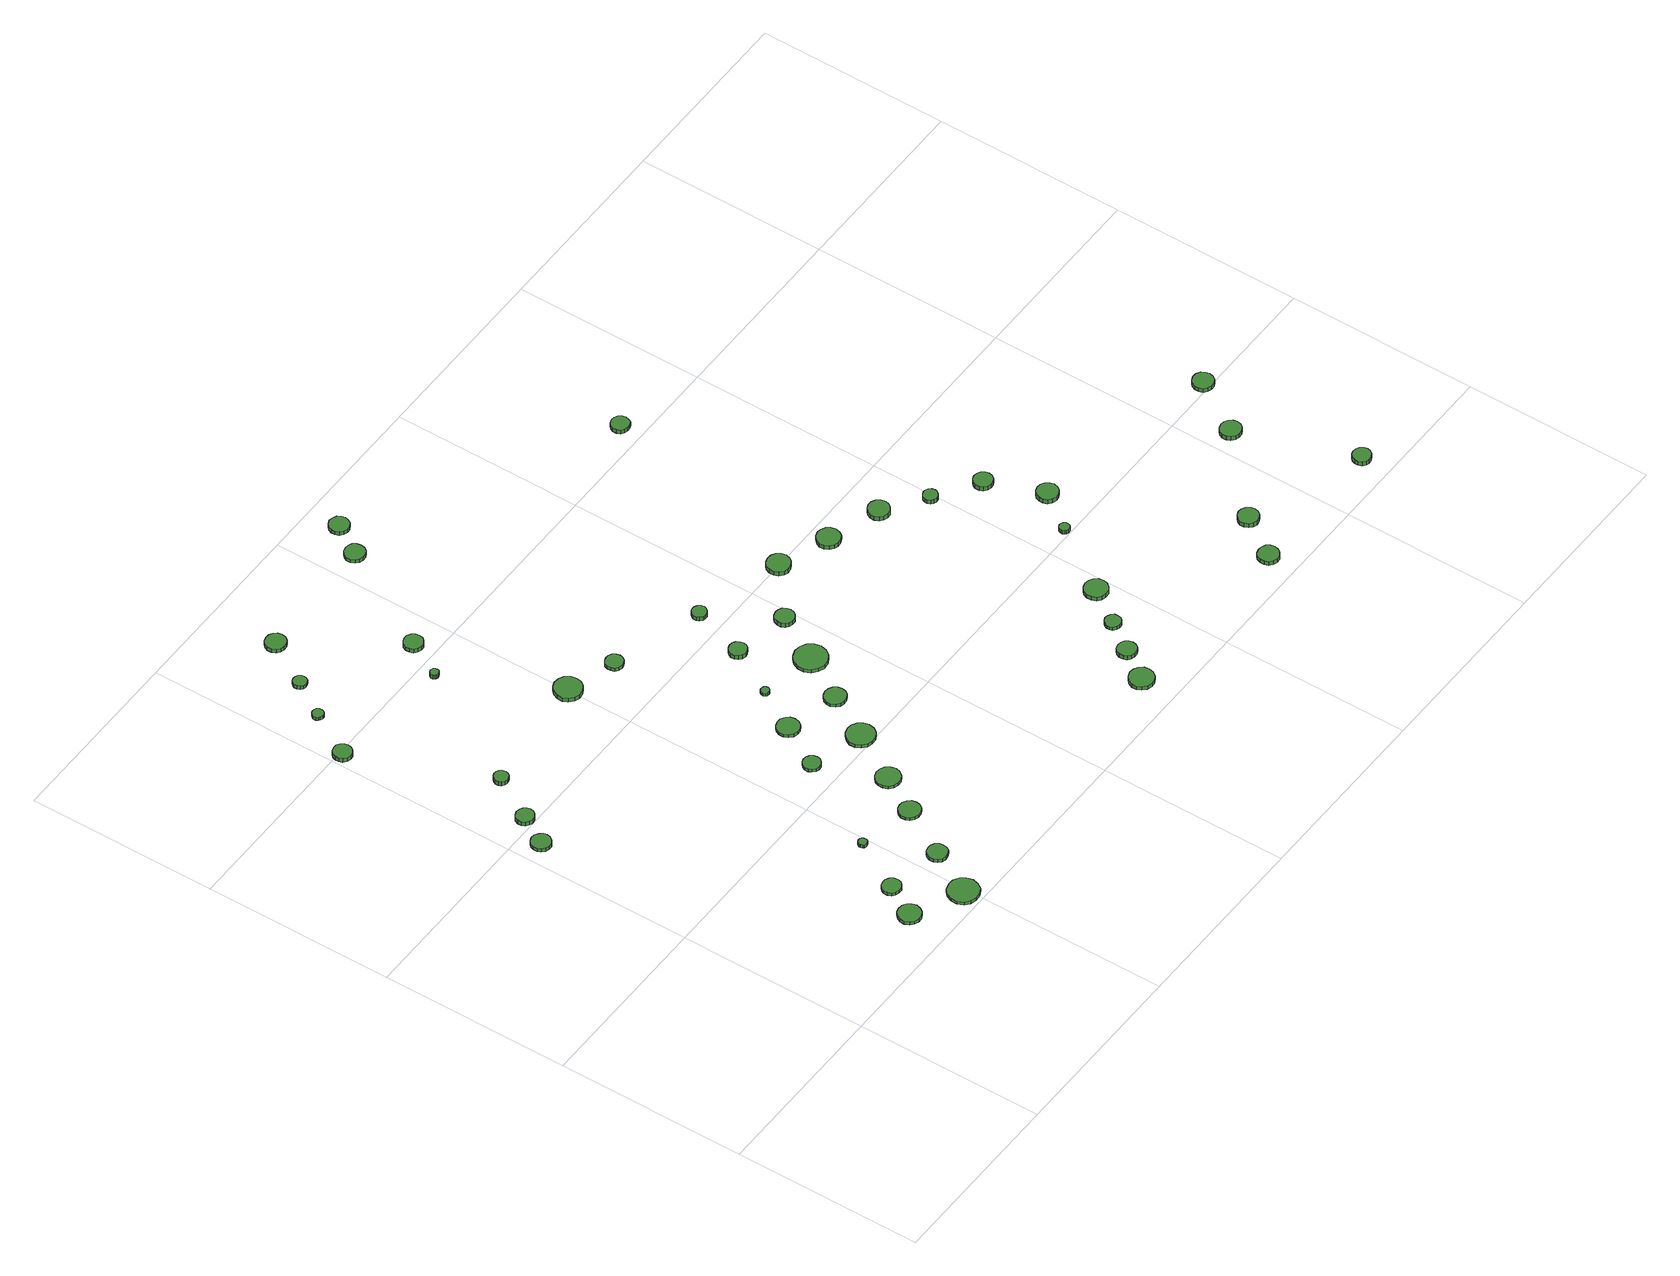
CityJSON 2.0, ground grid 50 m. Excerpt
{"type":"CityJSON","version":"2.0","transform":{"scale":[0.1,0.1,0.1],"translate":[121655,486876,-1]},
"CityObjects":{
"tree1":{"type":"SolitaryVegetationObject","attributes":{"function":"something"},"geometry":[{"type":"MultiSurface","lod":"1","boundaries":[[[0,1,2,3,4,5,6,7,8,9,10,11,12,13,14]],[[15,16,17,18,19,20,21,22,23,24,25,26,27,28,29]],[[0,29,28,1]],[[1,28,27,2]],[[2,27,26,3]],[[3,26,25,4]],[[4,25,24,5]],[[5,24,23,6]],[[6,23,22,7]],[[7,22,21,8]],[[8,21,20,9]],[[9,20,19,10]],[[10,19,18,11]],[[11,18,17,12]],[[12,17,16,13]],[[13,16,15,14]],[[14,15,29,0]]]}]},
"tree2":{"type":"SolitaryVegetationObject","attributes":{"function":"something"},"geometry":[{"type":"MultiSurface","lod":"1","boundaries":[[[30,31,32,33,34,35,36,37,38,39,40,41,42,43,44]],[[45,46,47,48,49,50,51,52,53,54,55,56,57,58,59]],[[30,59,58,31]],[[31,58,57,32]],[[32,57,56,33]],[[33,56,55,34]],[[34,55,54,35]],[[35,54,53,36]],[[36,53,52,37]],[[37,52,51,38]],[[38,51,50,39]],[[39,50,49,40]],[[40,49,48,41]],[[41,48,47,42]],[[42,47,46,43]],[[43,46,45,44]],[[44,45,59,30]]]}]},
"tree3":{"type":"SolitaryVegetationObject","attributes":{"function":"something"},"geometry":[{"type":"MultiSurface","lod":"1","boundaries":[[[60,61,62,63,64,65,66,67,68,69,70,71,72,73,74]],[[75,76,77,78,79,80,81,82,83,84,85,86,87,88,89]],[[60,89,88,61]],[[61,88,87,62]],[[62,87,86,63]],[[63,86,85,64]],[[64,85,84,65]],[[65,84,83,66]],[[66,83,82,67]],[[67,82,81,68]],[[68,81,80,69]],[[69,80,79,70]],[[70,79,78,71]],[[71,78,77,72]],[[72,77,76,73]],[[73,76,75,74]],[[74,75,89,60]]]}]},
"tree4":{"type":"SolitaryVegetationObject","attributes":{"function":"something"},"geometry":[{"type":"MultiSurface","lod":"1","boundaries":[[[90,91,92,93,94,95,96,97,98,99,100,101,102,103,104]],[[105,106,107,108,109,110,111,112,113,114,115,116,117,118,119]],[[90,119,118,91]],[[91,118,117,92]],[[92,117,116,93]],[[93,116,115,94]],[[94,115,114,95]],[[95,114,113,96]],[[96,113,112,97]],[[97,112,111,98]],[[98,111,110,99]],[[99,110,109,100]],[[100,109,108,101]],[[101,108,107,102]],[[102,107,106,103]],[[103,106,105,104]],[[104,105,119,90]]]}]},
"tree5":{"type":"SolitaryVegetationObject","attributes":{"function":"something"},"geometry":[{"type":"MultiSurface","lod":"1","boundaries":[[[120,121,122,123,124,125,126,127,128,129,130,131,132,133,134]],[[135,136,137,138,139,140,141,142,143,144,145,146,147,148,149]],[[120,149,148,121]],[[121,148,147,122]],[[122,147,146,123]],[[123,146,145,124]],[[124,145,144,125]],[[125,144,143,126]],[[126,143,142,127]],[[127,142,141,128]],[[128,141,140,129]],[[129,140,139,130]],[[130,139,138,131]],[[131,138,137,132]],[[132,137,136,133]],[[133,136,135,134]],[[134,135,149,120]]]}]},
"tree6":{"type":"SolitaryVegetationObject","attributes":{"function":"something"},"geometry":[{"type":"MultiSurface","lod":"1","boundaries":[[[150,151,152,153,154,155,156,157,158,159,160,161,162,163,164]],[[165,166,167,168,169,170,171,172,173,174,175,176,177,178,179]],[[150,179,178,151]],[[151,178,177,152]],[[152,177,176,153]],[[153,176,175,154]],[[154,175,174,155]],[[155,174,173,156]],[[156,173,172,157]],[[157,172,171,158]],[[158,171,170,159]],[[159,170,169,160]],[[160,169,168,161]],[[161,168,167,162]],[[162,167,166,163]],[[163,166,165,164]],[[164,165,179,150]]]}]},
"tree7":{"type":"SolitaryVegetationObject","attributes":{"function":"something"},"geometry":[{"type":"MultiSurface","lod":"1","boundaries":[[[180,181,182,183,184,185,186,187,188,189,190,191,192,193,194]],[[195,196,197,198,199,200,201,202,203,204,205,206,207,208,209]],[[180,209,208,181]],[[181,208,207,182]],[[182,207,206,183]],[[183,206,205,184]],[[184,205,204,185]],[[185,204,203,186]],[[186,203,202,187]],[[187,202,201,188]],[[188,201,200,189]],[[189,200,199,190]],[[190,199,198,191]],[[191,198,197,192]],[[192,197,196,193]],[[193,196,195,194]],[[194,195,209,180]]]}]},
"tree8":{"type":"SolitaryVegetationObject","attributes":{"function":"something"},"geometry":[{"type":"MultiSurface","lod":"1","boundaries":[[[210,211,212,213,214,215,216,217,218,219,220,221,222,223,224]],[[225,226,227,228,229,230,231,232,233,234,235,236,237,238,239]],[[210,239,238,211]],[[211,238,237,212]],[[212,237,236,213]],[[213,236,235,214]],[[214,235,234,215]],[[215,234,233,216]],[[216,233,232,217]],[[217,232,231,218]],[[218,231,230,219]],[[219,230,229,220]],[[220,229,228,221]],[[221,228,227,222]],[[222,227,226,223]],[[223,226,225,224]],[[224,225,239,210]]]}]},
"tree9":{"type":"SolitaryVegetationObject","attributes":{"function":"something"},"geometry":[{"type":"MultiSurface","lod":"1","boundaries":[[[240,241,242,243,244,245,246,247,248,249,250,251,252,253,254]],[[255,256,257,258,259,260,261,262,263,264,265,266,267,268,269]],[[240,269,268,241]],[[241,268,267,242]],[[242,267,266,243]],[[243,266,265,244]],[[244,265,264,245]],[[245,264,263,246]],[[246,263,262,247]],[[247,262,261,248]],[[248,261,260,249]],[[249,260,259,250]],[[250,259,258,251]],[[251,258,257,252]],[[252,257,256,253]],[[253,256,255,254]],[[254,255,269,240]]]}]},
"tree10":{"type":"SolitaryVegetationObject","attributes":{"function":"something"},"geometry":[{"type":"MultiSurface","lod":"1","boundaries":[[[270,271,272,273,274,275,276,277,278,279,280,281,282,283,284]],[[285,286,287,288,289,290,291,292,293,294,295,296,297,298,299]],[[270,299,298,271]],[[271,298,297,272]],[[272,297,296,273]],[[273,296,295,274]],[[274,295,294,275]],[[275,294,293,276]],[[276,293,292,277]],[[277,292,291,278]],[[278,291,290,279]],[[279,290,289,280]],[[280,289,288,281]],[[281,288,287,282]],[[282,287,286,283]],[[283,286,285,284]],[[284,285,299,270]]]}]},
"tree11":{"type":"SolitaryVegetationObject","attributes":{"function":"something"},"geometry":[{"type":"MultiSurface","lod":"1","boundaries":[[[300,301,302,303,304,305,306,307,308,309,310,311,312,313,314]],[[315,316,317,318,319,320,321,322,323,324,325,326,327,328,329]],[[300,329,328,301]],[[301,328,327,302]],[[302,327,326,303]],[[303,326,325,304]],[[304,325,324,305]],[[305,324,323,306]],[[306,323,322,307]],[[307,322,321,308]],[[308,321,320,309]],[[309,320,319,310]],[[310,319,318,311]],[[311,318,317,312]],[[312,317,316,313]],[[313,316,315,314]],[[314,315,329,300]]]}]},
"tree12":{"type":"SolitaryVegetationObject","attributes":{"function":"something"},"geometry":[{"type":"MultiSurface","lod":"1","boundaries":[[[330,331,332,333,334,335,336,337,338,339,340,341,342,343,344]],[[345,346,347,348,349,350,351,352,353,354,355,356,357,358,359]],[[330,359,358,331]],[[331,358,357,332]],[[332,357,356,333]],[[333,356,355,334]],[[334,355,354,335]],[[335,354,353,336]],[[336,353,352,337]],[[337,352,351,338]],[[338,351,350,339]],[[339,350,349,340]],[[340,349,348,341]],[[341,348,347,342]],[[342,347,346,343]],[[343,346,345,344]],[[344,345,359,330]]]}]},
"tree13":{"type":"SolitaryVegetationObject","attributes":{"function":"something"},"geometry":[{"type":"MultiSurface","lod":"1","boundaries":[[[360,361,362,363,364,365,366,367,368,369,370,371,372,373,374]],[[375,376,377,378,379,380,381,382,383,384,385,386,387,388,389]],[[360,389,388,361]],[[361,388,387,362]],[[362,387,386,363]],[[363,386,385,364]],[[364,385,384,365]],[[365,384,383,366]],[[366,383,382,367]],[[367,382,381,368]],[[368,381,380,369]],[[369,380,379,370]],[[370,379,378,371]],[[371,378,377,372]],[[372,377,376,373]],[[373,376,375,374]],[[374,375,389,360]]]}]},
"tree14":{"type":"SolitaryVegetationObject","attributes":{"function":"something"},"geometry":[{"type":"MultiSurface","lod":"1","boundaries":[[[390,391,392,393,394,395,396,397,398,399,400,401,402,403,404]],[[405,406,407,408,409,410,411,412,413,414,415,416,417,418,419]],[[390,419,418,391]],[[391,418,417,392]],[[392,417,416,393]],[[393,416,415,394]],[[394,415,414,395]],[[395,414,413,396]],[[396,413,412,397]],[[397,412,411,398]],[[398,411,410,399]],[[399,410,409,400]],[[400,409,408,401]],[[401,408,407,402]],[[402,407,406,403]],[[403,406,405,404]],[[404,405,419,390]]]}]},
"tree15":{"type":"SolitaryVegetationObject","attributes":{"function":"something"},"geometry":[{"type":"MultiSurface","lod":"1","boundaries":[[[420,421,422,423,424,425,426,427,428,429,430,431,432,433,434]],[[435,436,437,438,439,440,441,442,443,444,445,446,447,448,449]],[[420,449,448,421]],[[421,448,447,422]],[[422,447,446,423]],[[423,446,445,424]],[[424,445,444,425]],[[425,444,443,426]],[[426,443,442,427]],[[427,442,441,428]],[[428,441,440,429]],[[429,440,439,430]],[[430,439,438,431]],[[431,438,437,432]],[[432,437,436,433]],[[433,436,435,434]],[[434,435,449,420]]]}]},
"tree16":{"type":"SolitaryVegetationObject","attributes":{"function":"something"},"geometry":[{"type":"MultiSurface","lod":"1","boundaries":[[[450,451,452,453,454,455,456,457,458,459,460,461,462,463,464]],[[465,466,467,468,469,470,471,472,473,474,475,476,477,478,479]],[[450,479,478,451]],[[451,478,477,452]],[[452,477,476,453]],[[453,476,475,454]],[[454,475,474,455]],[[455,474,473,456]],[[456,473,472,457]],[[457,472,471,458]],[[458,471,470,459]],[[459,470,469,460]],[[460,469,468,461]],[[461,468,467,462]],[[462,467,466,463]],[[463,466,465,464]],[[464,465,479,450]]]}]},
"tree17":{"type":"SolitaryVegetationObject","attributes":{"function":"something"},"geometry":[{"type":"MultiSurface","lod":"1","boundaries":[[[480,481,482,483,484,485,486,487,488,489,490,491,492,493,494]],[[495,496,497,498,499,500,501,502,503,504,505,506,507,508,509]],[[480,509,508,481]],[[481,508,507,482]],[[482,507,506,483]],[[483,506,505,484]],[[484,505,504,485]],[[485,504,503,486]],[[486,503,502,487]],[[487,502,501,488]],[[488,501,500,489]],[[489,500,499,490]],[[490,499,498,491]],[[491,498,497,492]],[[492,497,496,493]],[[493,496,495,494]],[[494,495,509,480]]]}]},
"tree18":{"type":"SolitaryVegetationObject","attributes":{"function":"something"},"geometry":[{"type":"MultiSurface","lod":"1","boundaries":[[[510,511,512,513,514,515,516,517,518,519,520,521,522,523,524]],[[525,526,527,528,529,530,531,532,533,534,535,536,537,538,539]],[[510,539,538,511]],[[511,538,537,512]],[[512,537,536,513]],[[513,536,535,514]],[[514,535,534,515]],[[515,534,533,516]],[[516,533,532,517]],[[517,532,531,518]],[[518,531,530,519]],[[519,530,529,520]],[[520,529,528,521]],[[521,528,527,522]],[[522,527,526,523]],[[523,526,525,524]],[[524,525,539,510]]]}]},
"tree19":{"type":"SolitaryVegetationObject","attributes":{"function":"something"},"geometry":[{"type":"MultiSurface","lod":"1","boundaries":[[[540,541,542,543,544,545,546,547,548,549,550,551,552,553,554]],[[555,556,557,558,559,560,561,562,563,564,565,566,567,568,569]],[[540,569,568,541]],[[541,568,567,542]],[[542,567,566,543]],[[543,566,565,544]],[[544,565,564,545]],[[545,564,563,546]],[[546,563,562,547]],[[547,562,561,548]],[[548,561,560,549]],[[549,560,559,550]],[[550,559,558,551]],[[551,558,557,552]],[[552,557,556,553]],[[553,556,555,554]],[[554,555,569,540]]]}]},
"tree20":{"type":"SolitaryVegetationObject","attributes":{"function":"something"},"geometry":[{"type":"MultiSurface","lod":"1","boundaries":[[[570,571,572,573,574,575,576,577,578,579,580,581,582,583,584]],[[585,586,587,588,589,590,591,592,593,594,595,596,597,598,599]],[[570,599,598,571]],[[571,598,597,572]],[[572,597,596,573]],[[573,596,595,574]],[[574,595,594,575]],[[575,594,593,576]],[[576,593,592,577]],[[577,592,591,578]],[[578,591,590,579]],[[579,590,589,580]],[[580,589,588,581]],[[581,588,587,582]],[[582,587,586,583]],[[583,586,585,584]],[[584,585,599,570]]]}]},
"tree21":{"type":"SolitaryVegetationObject","attributes":{"function":"something"},"geometry":[{"type":"MultiSurface","lod":"1","boundaries":[[[600,601,602,603,604,605,606,607,608,609,610,611,612,613,614]],[[615,616,617,618,619,620,621,622,623,624,625,626,627,628,629]],[[600,629,628,601]],[[601,628,627,602]],[[602,627,626,603]],[[603,626,625,604]],[[604,625,624,605]],[[605,624,623,606]],[[606,623,622,607]],[[607,622,621,608]],[[608,621,620,609]],[[609,620,619,610]],[[610,619,618,611]],[[611,618,617,612]],[[612,617,616,613]],[[613,616,615,614]],[[614,615,629,600]]]}]},
"tree22":{"type":"SolitaryVegetationObject","attributes":{"function":"something"},"geometry":[{"type":"MultiSurface","lod":"1","boundaries":[[[630,631,632,633,634,635,636,637,638,639,640,641,642,643,644]],[[645,646,647,648,649,650,651,652,653,654,655,656,657,658,659]],[[630,659,658,631]],[[631,658,657,632]],[[632,657,656,633]],[[633,656,655,634]],[[634,655,654,635]],[[635,654,653,636]],[[636,653,652,637]],[[637,652,651,638]],[[638,651,650,639]],[[639,650,649,640]],[[640,649,648,641]],[[641,648,647,642]],[[642,647,646,643]],[[643,646,645,644]],[[644,645,659,630]]]}]},
"tree23":{"type":"SolitaryVegetationObject","attributes":{"function":"something"},"geometry":[{"type":"MultiSurface","lod":"1","boundaries":[[[660,661,662,663,664,665,666,667,668,669,670,671,672,673,674]],[[675,676,677,678,679,680,681,682,683,684,685,686,687,688,689]],[[660,689,688,661]],[[661,688,687,662]],[[662,687,686,663]],[[663,686,685,664]],[[664,685,684,665]],[[665,684,683,666]],[[666,683,682,667]],[[667,682,681,668]],[[668,681,680,669]],[[669,680,679,670]],[[670,679,678,671]],[[671,678,677,672]],[[672,677,676,673]],[[673,676,675,674]],[[674,675,689,660]]]}]},
"tree24":{"type":"SolitaryVegetationObject","attributes":{"function":"something"},"geometry":[{"type":"MultiSurface","lod":"1","boundaries":[[[690,691,692,693,694,695,696,697,698,699,700,701,702,703,704]],[[705,706,707,708,709,710,711,712,713,714,715,716,717,718,719]],[[690,719,718,691]],[[691,718,717,692]],[[692,717,716,693]],[[693,716,715,694]],[[694,715,714,695]],[[695,714,713,696]],[[696,713,712,697]],[[697,712,711,698]],[[698,711,710,699]],[[699,710,709,700]],[[700,709,708,701]],[[701,708,707,702]],[[702,707,706,703]],[[703,706,705,704]],[[704,705,719,690]]]}]},
"tree25":{"type":"SolitaryVegetationObject","attributes":{"function":"something"},"geometry":[{"type":"MultiSurface","lod":"1","boundaries":[[[720,721,722,723,724,725,726,727,728,729,730,731,732,733,734]],[[735,736,737,738,739,740,741,742,743,744,745,746,747,748,749]],[[720,749,748,721]],[[721,748,747,722]],[[722,747,746,723]],[[723,746,745,724]],[[724,745,744,725]],[[725,744,743,726]],[[726,743,742,727]],[[727,742,741,728]],[[728,741,740,729]],[[729,740,739,730]],[[730,739,738,731]],[[731,738,737,732]],[[732,737,736,733]],[[733,736,735,734]],[[734,735,749,720]]]}]},
"tree26":{"type":"SolitaryVegetationObject","attributes":{"function":"something"},"geometry":[{"type":"MultiSurface","lod":"1","boundaries":[[[750,751,752,753,754,755,756,757,758,759,760,761,762,763,764]],[[765,766,767,768,769,770,771,772,773,774,775,776,777,778,779]],[[750,779,778,751]],[[751,778,777,752]],[[752,777,776,753]],[[753,776,775,754]],[[754,775,774,755]],[[755,774,773,756]],[[756,773,772,757]],[[757,772,771,758]],[[758,771,770,759]],[[759,770,769,760]],[[760,769,768,761]],[[761,768,767,762]],[[762,767,766,763]],[[763,766,765,764]],[[764,765,779,750]]]}]},
"tree27":{"type":"SolitaryVegetationObject","attributes":{"function":"something"},"geometry":[{"type":"MultiSurface","lod":"1","boundaries":[[[780,781,782,783,784,785,786,787,788,789,790,791,792,793,794]],[[795,796,797,798,799,800,801,802,803,804,805,806,807,808,809]],[[780,809,808,781]],[[781,808,807,782]],[[782,807,806,783]],[[783,806,805,784]],[[784,805,804,785]],[[785,804,803,786]],[[786,803,802,787]],[[787,802,801,788]],[[788,801,800,789]],[[789,800,799,790]],[[790,799,798,791]],[[791,798,797,792]],[[792,797,796,793]],[[793,796,795,794]],[[794,795,809,780]]]}]},
"tree28":{"type":"SolitaryVegetationObject","attributes":{"function":"something"},"geometry":[{"type":"MultiSurface","lod":"1","boundaries":[[[810,811,812,813,814,815,816,817,818,819,820,821,822,823,824]],[[825,826,827,828,829,830,831,832,833,834,835,836,837,838,839]],[[810,839,838,811]],[[811,838,837,812]],[[812,837,836,813]],[[813,836,835,814]],[[814,835,834,815]],[[815,834,833,816]],[[816,833,832,817]],[[817,832,831,818]],[[818,831,830,819]],[[819,830,829,820]],[[820,829,828,821]],[[821,828,827,822]],[[822,827,826,823]],[[823,826,825,824]],[[824,825,839,810]]]}]},
"tree29":{"type":"SolitaryVegetationObject","attributes":{"function":"something"},"geometry":[{"type":"MultiSurface","lod":"1","boundaries":[[[840,841,842,843,844,845,846,847,848,849,850,851,852,853,854]],[[855,856,857,858,859,860,861,862,863,864,865,866,867,868,869]],[[840,869,868,841]],[[841,868,867,842]],[[842,867,866,843]],[[843,866,865,844]],[[844,865,864,845]],[[845,864,863,846]],[[846,863,862,847]],[[847,862,861,848]],[[848,861,860,849]],[[849,860,859,850]],[[850,859,858,851]],[[851,858,857,852]],[[852,857,856,853]],[[853,856,855,854]],[[854,855,869,840]]]}]},
"tree30":{"type":"SolitaryVegetationObject","attributes":{"function":"something"},"geometry":[{"type":"MultiSurface","lod":"1","boundaries":[[[870,871,872,873,874,875,876,877,878,879,880,881,882,883,884]],[[885,886,887,888,889,890,891,892,893,894,895,896,897,898,899]],[[870,899,898,871]],[[871,898,897,872]],[[872,897,896,873]],[[873,896,895,874]],[[874,895,894,875]],[[875,894,893,876]],[[876,893,892,877]],[[877,892,891,878]],[[878,891,890,879]],[[879,890,889,880]],[[880,889,888,881]],[[881,888,887,882]],[[882,887,886,883]],[[883,886,885,884]],[[884,885,899,870]]]}]},
"tree31":{"type":"SolitaryVegetationObject","attributes":{"function":"something"},"geometry":[{"type":"MultiSurface","lod":"1","boundaries":[[[900,901,902,903,904,905,906,907,908,909,910,911,912,913,914]],[[915,916,917,918,919,920,921,922,923,924,925,926,927,928,929]],[[900,929,928,901]],[[901,928,927,902]],[[902,927,926,903]],[[903,926,925,904]],[[904,925,924,905]],[[905,924,923,906]],[[906,923,922,907]],[[907,922,921,908]],[[908,921,920,909]],[[909,920,919,910]],[[910,919,918,911]],[[911,918,917,912]],[[912,917,916,913]],[[913,916,915,914]],[[914,915,929,900]]]}]},
"tree32":{"type":"SolitaryVegetationObject","attributes":{"function":"something"},"geometry":[{"type":"MultiSurface","lod":"1","boundaries":[[[930,931,932,933,934,935,936,937,938,939,940,941,942,943,944]],[[945,946,947,948,949,950,951,952,953,954,955,956,957,958,959]],[[930,959,958,931]],[[931,958,957,932]],[[932,957,956,933]],[[933,956,955,934]],[[934,955,954,935]],[[935,954,953,936]],[[936,953,952,937]],[[937,952,951,938]],[[938,951,950,939]],[[939,950,949,940]],[[940,949,948,941]],[[941,948,947,942]],[[942,947,946,943]],[[943,946,945,944]],[[944,945,959,930]]]}]},
"tree33":{"type":"SolitaryVegetationObject","attributes":{"function":"something"},"geometry":[{"type":"MultiSurface","lod":"1","boundaries":[[[960,961,962,963,964,965,966,967,968,969,970,971,972,973,974]],[[975,976,977,978,979,980,981,982,983,984,985,986,987,988,989]],[[960,989,988,961]],[[961,988,987,962]],[[962,987,986,963]],[[963,986,985,964]],[[964,985,984,965]],[[965,984,983,966]],[[966,983,982,967]],[[967,982,981,968]],[[968,981,980,969]],[[969,980,979,970]],[[970,979,978,971]],[[971,978,977,972]],[[972,977,976,973]],[[973,976,975,974]],[[974,975,989,960]]]}]},
"tree34":{"type":"SolitaryVegetationObject","attributes":{"function":"something"},"geometry":[{"type":"MultiSurface","lod":"1","boundaries":[[[990,991,992,993,994,995,996,997,998,999,1000,1001,1002,1003,1004]],[[1005,1006,1007,1008,1009,1010,1011,1012,1013,1014,1015,1016,1017,1018,1019]],[[990,1019,1018,991]],[[991,1018,1017,992]],[[992,1017,1016,993]],[[993,1016,1015,994]],[[994,1015,1014,995]],[[995,1014,1013,996]],[[996,1013,1012,997]],[[997,1012,1011,998]],[[998,1011,1010,999]],[[999,1010,1009,1000]],[[1000,1009,1008,1001]],[[1001,1008,1007,1002]],[[1002,1007,1006,1003]],[[1003,1006,1005,1004]],[[1004,1005,1019,990]]]}]},
"tree35":{"type":"SolitaryVegetationObject","attributes":{"function":"something"},"geometry":[{"type":"MultiSurface","lod":"1","boundaries":[[[1020,1021,1022,1023,1024,1025,1026,1027,1028,1029,1030,1031,1032,1033,1034]],[[1035,1036,1037,1038,1039,1040,1041,1042,1043,1044,1045,1046,1047,1048,1049]],[[1020,1049,1048,1021]],[[1021,1048,1047,1022]],[[1022,1047,1046,1023]],[[1023,1046,1045,1024]],[[1024,1045,1044,1025]],[[1025,1044,1043,1026]],[[1026,1043,1042,1027]],[[1027,1042,1041,1028]],[[1028,1041,1040,1029]],[[1029,1040,1039,1030]],[[1030,1039,1038,1031]],[[1031,1038,1037,1032]],[[1032,1037,1036,1033]],[[1033,1036,1035,1034]],[[1034,1035,1049,1020]]]}]},
"tree36":{"type":"SolitaryVegetationObject","attributes":{"function":"something"},"geometry":[{"type":"MultiSurface","lod":"1","boundaries":[[[1050,1051,1052,1053,1054,1055,1056,1057,1058,1059,1060,1061,1062,1063,1064]],[[1065,1066,1067,1068,1069,1070,1071,1072,1073,1074,1075,1076,1077,1078,1079]],[[1050,1079,1078,1051]],[[1051,1078,1077,1052]],[[1052,1077,1076,1053]],[[1053,1076,1075,1054]],[[1054,1075,1074,1055]],[[1055,1074,1073,1056]],[[1056,1073,1072,1057]],[[1057,1072,1071,1058]],[[1058,1071,1070,1059]],[[1059,1070,1069,1060]],[[1060,1069,1068,1061]],[[1061,1068,1067,1062]],[[1062,1067,1066,1063]],[[1063,1066,1065,1064]],[[1064,1065,1079,1050]]]}]},
"tree37":{"type":"SolitaryVegetationObject","attributes":{"function":"something"},"geometry":[{"type":"MultiSurface","lod":"1","boundaries":[[[1080,1081,1082,1083,1084,1085,1086,1087,1088,1089,1090,1091,1092,1093,1094]],[[1095,1096,1097,1098,1099,1100,1101,1102,1103,1104,1105,1106,1107,1108,1109]],[[1080,1109,1108,1081]],[[1081,1108,1107,1082]],[[1082,1107,1106,1083]],[[1083,1106,1105,1084]],[[1084,1105,1104,1085]],[[1085,1104,1103,1086]],[[1086,1103,1102,1087]],[[1087,1102,1101,1088]],[[1088,1101,1100,1089]],[[1089,1100,1099,1090]],[[1090,1099,1098,1091]],[[1091,1098,1097,1092]],[[1092,1097,1096,1093]],[[1093,1096,1095,1094]],[[1094,1095,1109,1080]]]}]},
"tree38":{"type":"SolitaryVegetationObject","attributes":{"function":"something"},"geometry":[{"type":"MultiSurface","lod":"1","boundaries":[[[1110,1111,1112,1113,1114,1115,1116,1117,1118,1119,1120,1121,1122,1123,1124]],[[1125,1126,1127,1128,1129,1130,1131,1132,1133,1134,1135,1136,1137,1138,1139]],[[1110,1139,1138,1111]],[[1111,1138,1137,1112]],[[1112,1137,1136,1113]],[[1113,1136,1135,1114]],[[1114,1135,1134,1115]],[[1115,1134,1133,1116]],[[1116,1133,1132,1117]],[[1117,1132,1131,1118]],[[1118,1131,1130,1119]],[[1119,1130,1129,1120]],[[1120,1129,1128,1121]],[[1121,1128,1127,1122]],[[1122,1127,1126,1123]],[[1123,1126,1125,1124]],[[1124,1125,1139,1110]]]}]},
"tree39":{"type":"SolitaryVegetationObject","attributes":{"function":"something"},"geometry":[{"type":"MultiSurface","lod":"1","boundaries":[[[1140,1141,1142,1143,1144,1145,1146,1147,1148,1149,1150,1151,1152,1153,1154]],[[1155,1156,1157,1158,1159,1160,1161,1162,1163,1164,1165,1166,1167,1168,1169]],[[1140,1169,1168,1141]],[[1141,1168,1167,1142]],[[1142,1167,1166,1143]],[[1143,1166,1165,1144]],[[1144,1165,1164,1145]],[[1145,1164,1163,1146]],[[1146,1163,1162,1147]],[[1147,1162,1161,1148]],[[1148,1161,1160,1149]],[[1149,1160,1159,1150]],[[1150,1159,1158,1151]],[[1151,1158,1157,1152]],[[1152,1157,1156,1153]],[[1153,1156,1155,1154]],[[1154,1155,1169,1140]]]}]},
"tree40":{"type":"SolitaryVegetationObject","attributes":{"function":"something"},"geometry":[{"type":"MultiSurface","lod":"1","boundaries":[[[1170,1171,1172,1173,1174,1175,1176,1177,1178,1179,1180,1181,1182,1183,1184]],[[1185,1186,1187,1188,1189,1190,1191,1192,1193,1194,1195,1196,1197,1198,1199]],[[1170,1199,1198,1171]],[[1171,1198,1197,1172]],[[1172,1197,1196,1173]],[[1173,1196,1195,1174]],[[1174,1195,1194,1175]],[[1175,1194,1193,1176]],[[1176,1193,1192,1177]],[[1177,1192,1191,1178]],[[1178,1191,1190,1179]],[[1179,1190,1189,1180]],[[1180,1189,1188,1181]],[[1181,1188,1187,1182]],[[1182,1187,1186,1183]],[[1183,1186,1185,1184]],[[1184,1185,1199,1170]]]}]},
"tree41":{"type":"SolitaryVegetationObject","attributes":{"function":"something"},"geometry":[{"type":"MultiSurface","lod":"1","boundaries":[[[1200,1201,1202,1203,1204,1205,1206,1207,1208,1209,1210,1211,1212,1213,1214]],[[1215,1216,1217,1218,1219,1220,1221,1222,1223,1224,1225,1226,1227,1228,1229]],[[1200,1229,1228,1201]],[[1201,1228,1227,1202]],[[1202,1227,1226,1203]],[[1203,1226,1225,1204]],[[1204,1225,1224,1205]],[[1205,1224,1223,1206]],[[1206,1223,1222,1207]],[[1207,1222,1221,1208]],[[1208,1221,1220,1209]],[[1209,1220,1219,1210]],[[1210,1219,1218,1211]],[[1211,1218,1217,1212]],[[1212,1217,1216,1213]],[[1213,1216,1215,1214]],[[1214,1215,1229,1200]]]}]},
"tree42":{"type":"SolitaryVegetationObject","attributes":{"function":"something"},"geometry":[{"type":"MultiSurface","lod":"1","boundaries":[[[1230,1231,1232,1233,1234,1235,1236,1237,1238,1239,1240,1241,1242,1243,1244]],[[1245,1246,1247,1248,1249,1250,1251,1252,1253,1254,1255,1256,1257,1258,1259]],[[1230,1259,1258,1231]],[[1231,1258,1257,1232]],[[1232,1257,1256,1233]],[[1233,1256,1255,1234]],[[1234,1255,1254,1235]],[[1235,1254,1253,1236]],[[1236,1253,1252,1237]],[[1237,1252,1251,1238]],[[1238,1251,1250,1239]],[[1239,1250,1249,1240]],[[1240,1249,1248,1241]],[[1241,1248,1247,1242]],[[1242,1247,1246,1243]],[[1243,1246,1245,1244]],[[1244,1245,1259,1230]]]}]},
"tree43":{"type":"SolitaryVegetationObject","attributes":{"function":"something"},"geometry":[{"type":"MultiSurface","lod":"1","boundaries":[[[1260,1261,1262,1263,1264,1265,1266,1267,1268,1269,1270,1271,1272,1273,1274]],[[1275,1276,1277,1278,1279,1280,1281,1282,1283,1284,1285,1286,1287,1288,1289]],[[1260,1289,1288,1261]],[[1261,1288,1287,1262]],[[1262,1287,1286,1263]],[[1263,1286,1285,1264]],[[1264,1285,1284,1265]],[[1265,1284,1283,1266]],[[1266,1283,1282,1267]],[[1267,1282,1281,1268]],[[1268,1281,1280,1269]],[[1269,1280,1279,1270]],[[1270,1279,1278,1271]],[[1271,1278,1277,1272]],[[1272,1277,1276,1273]],[[1273,1276,1275,1274]],[[1274,1275,1289,1260]]]}]},
"tree44":{"type":"SolitaryVegetationObject","attributes":{"function":"something"},"geometry":[{"type":"MultiSurface","lod":"1","boundaries":[[[1290,1291,1292,1293,1294,1295,1296,1297,1298,1299,1300,1301,1302,1303,1304]],[[1305,1306,1307,1308,1309,1310,1311,1312,1313,1314,1315,1316,1317,1318,1319]],[[1290,1319,1318,1291]],[[1291,1318,1317,1292]],[[1292,1317,1316,1293]],[[1293,1316,1315,1294]],[[1294,1315,1314,1295]],[[1295,1314,1313,1296]],[[1296,1313,1312,1297]],[[1297,1312,1311,1298]],[[1298,1311,1310,1299]],[[1299,1310,1309,1300]],[[1300,1309,1308,1301]],[[1301,1308,1307,1302]],[[1302,1307,1306,1303]],[[1303,1306,1305,1304]],[[1304,1305,1319,1290]]]}]},
"tree45":{"type":"SolitaryVegetationObject","attributes":{"function":"something"},"geometry":[{"type":"MultiSurface","lod":"1","boundaries":[[[1320,1321,1322,1323,1324,1325,1326,1327,1328,1329,1330,1331,1332,1333,1334]],[[1335,1336,1337,1338,1339,1340,1341,1342,1343,1344,1345,1346,1347,1348,1349]],[[1320,1349,1348,1321]],[[1321,1348,1347,1322]],[[1322,1347,1346,1323]],[[1323,1346,1345,1324]],[[1324,1345,1344,1325]],[[1325,1344,1343,1326]],[[1326,1343,1342,1327]],[[1327,1342,1341,1328]],[[1328,1341,1340,1329]],[[1329,1340,1339,1330]],[[1330,1339,1338,1331]],[[1331,1338,1337,1332]],[[1332,1337,1336,1333]],[[1333,1336,1335,1334]],[[1334,1335,1349,1320]]]}]},
"tree46":{"type":"SolitaryVegetationObject","attributes":{"function":"something"},"geometry":[{"type":"MultiSurface","lod":"1","boundaries":[[[1350,1351,1352,1353,1354,1355,1356,1357,1358,1359,1360,1361,1362,1363,1364]],[[1365,1366,1367,1368,1369,1370,1371,1372,1373,1374,1375,1376,1377,1378,1379]],[[1350,1379,1378,1351]],[[1351,1378,1377,1352]],[[1352,1377,1376,1353]],[[1353,1376,1375,1354]],[[1354,1375,1374,1355]],[[1355,1374,1373,1356]],[[1356,1373,1372,1357]],[[1357,1372,1371,1358]],[[1358,1371,1370,1359]],[[1359,1370,1369,1360]],[[1360,1369,1368,1361]],[[1361,1368,1367,1362]],[[1362,1367,1366,1363]],[[1363,1366,1365,1364]],[[1364,1365,1379,1350]]]}]}
},
"vertices":[
[83,946,17],[81,957,17],[74,965,17],[65,971,17],[55,972,17],[45,968,17],[37,961,17],[33,952,17],[33,941,17],[37,932,17],[45,925,17],[55,921,17],[65,922,17],[74,928,17],[81,936,17],[81,936,6],[74,928,6],[65,922,6],[55,921,6],[45,925,6],[37,932,6],[33,941,6],[33,952,6],[37,961,6],[45,968,6],[55,972,6],[65,971,6],[74,965,6],[81,957,6],[83,946,6],
[387,109,16],[384,121,16],[377,131,16],[366,137,16],[354,138,16],[342,135,16],[333,126,16],[328,115,16],[328,103,16],[333,91,16],[342,83,16],[354,79,16],[366,81,16],[377,87,16],[384,97,16],[384,97,6],[377,87,6],[366,81,6],[354,79,6],[342,83,6],[333,91,6],[328,103,6],[328,115,6],[333,126,6],[342,135,6],[354,138,6],[366,137,6],[377,131,6],[384,121,6],[387,109,6],
[128,1024,18],[126,1034,18],[120,1041,18],[112,1046,18],[102,1047,18],[93,1044,18],[85,1038,18],[81,1029,18],[81,1019,18],[85,1010,18],[93,1004,18],[102,1001,18],[112,1002,18],[120,1007,18],[126,1014,18],[126,1014,6],[120,1007,6],[112,1002,6],[102,1001,6],[93,1004,6],[85,1010,6],[81,1019,6],[81,1029,6],[85,1038,6],[93,1044,6],[102,1047,6],[112,1046,6],[120,1041,6],[126,1034,6],[128,1024,6],
[430,193,16],[428,203,16],[422,211,16],[413,216,16],[403,217,16],[393,214,16],[385,207,16],[381,198,16],[381,188,16],[385,179,16],[393,172,16],[403,169,16],[413,170,16],[422,175,16],[428,183,16],[428,183,7],[422,175,7],[413,170,7],[403,169,7],[393,172,7],[385,179,7],[381,188,7],[381,198,7],[385,207,7],[393,214,7],[403,217,7],[413,216,7],[422,211,7],[428,203,7],[430,193,7],
[55,1491,19],[53,1500,19],[47,1509,19],[39,1514,19],[29,1515,19],[19,1512,19],[12,1505,19],[8,1496,19],[8,1486,19],[12,1477,19],[19,1470,19],[29,1467,19],[39,1468,19],[47,1473,19],[53,1481,19],[53,1481,6],[47,1473,6],[39,1468,6],[29,1467,6],[19,1470,6],[12,1477,6],[8,1486,6],[8,1496,6],[12,1505,6],[19,1512,6],[29,1515,6],[39,1514,6],[47,1509,6],[53,1500,6],[55,1491,6],
[530,48,15],[526,64,15],[517,77,15],[502,86,15],[486,87,15],[470,82,15],[458,71,15],[451,56,15],[451,40,15],[458,24,15],[470,13,15],[486,8,15],[502,10,15],[517,18,15],[526,32,15],[526,32,6],[517,18,6],[502,10,6],[486,8,6],[470,13,6],[458,24,6],[451,40,6],[451,56,6],[458,71,6],[470,82,6],[486,87,6],[502,86,6],[517,77,6],[526,64,6],[530,48,6],
[190,1138,24],[188,1146,24],[184,1152,24],[177,1156,24],[169,1157,24],[162,1154,24],[156,1149,24],[153,1142,24],[153,1134,24],[156,1127,24],[162,1122,24],[169,1120,24],[177,1120,24],[184,1124,24],[188,1131,24],[188,1131,11],[184,1124,11],[177,1120,11],[169,1120,11],[162,1122,11],[156,1127,11],[153,1134,11],[153,1142,11],[156,1149,11],[162,1154,11],[169,1157,11],[177,1156,11],[184,1152,11],[188,1146,11],[190,1138,11],
[494,328,17],[493,333,17],[491,337,17],[487,339,17],[482,340,17],[477,338,17],[474,335,17],[472,331,17],[472,326,17],[474,322,17],[477,318,17],[482,317,17],[487,318,17],[491,320,17],[493,324,17],[493,324,7],[491,320,7],[487,318,7],[482,317,7],[477,318,7],[474,322,7],[472,326,7],[472,331,7],[474,335,7],[477,338,7],[482,340,7],[487,339,7],[491,337,7],[493,333,7],[494,328,7],
[116,1609,16],[115,1615,16],[111,1620,16],[106,1623,16],[100,1624,16],[94,1622,16],[90,1618,16],[87,1612,16],[87,1606,16],[90,1601,16],[94,1597,16],[100,1595,16],[106,1595,16],[111,1598,16],[115,1603,16],[115,1603,6],[111,1598,6],[106,1595,6],[100,1595,6],[94,1597,6],[90,1601,6],[87,1606,6],[87,1612,6],[90,1618,6],[94,1622,6],[100,1624,6],[106,1623,6],[111,1620,6],[115,1615,6],[116,1609,6],
[582,168,16],[580,178,16],[574,187,16],[564,192,16],[553,193,16],[543,190,16],[535,183,16],[531,173,16],[531,162,16],[535,152,16],[543,145,16],[553,142,16],[564,143,16],[574,148,16],[580,157,16],[580,157,6],[574,148,6],[564,143,6],[553,142,6],[543,145,6],[535,152,6],[531,162,6],[531,173,6],[535,183,6],[543,190,6],[553,193,6],[564,192,6],[574,187,6],[580,178,6],[582,168,6],
[180,1702,17],[178,1710,17],[174,1716,17],[168,1719,17],[160,1720,17],[153,1718,17],[148,1713,17],[145,1706,17],[145,1699,17],[148,1692,17],[153,1687,17],[160,1685,17],[168,1685,17],[174,1689,17],[178,1695,17],[178,1695,6],[174,1689,6],[168,1685,6],[160,1685,6],[153,1687,6],[148,1692,6],[145,1699,6],[145,1706,6],[148,1713,6],[153,1718,6],[160,1720,6],[168,1719,6],[174,1716,6],[178,1710,6],[180,1702,6],
[660,298,15],[658,310,15],[651,319,15],[641,325,15],[629,326,15],[618,323,15],[609,315,15],[604,304,15],[604,292,15],[609,282,15],[618,274,15],[629,270,15],[641,271,15],[651,277,15],[658,287,15],[658,287,7],[651,277,7],[641,271,7],[629,270,7],[618,274,7],[609,282,7],[604,292,7],[604,304,7],[609,315,7],[618,323,7],[629,326,7],[641,325,7],[651,319,7],[658,310,7],[660,298,7],
[261,1821,17],[259,1832,17],[252,1841,17],[243,1846,17],[232,1847,17],[221,1844,17],[213,1837,17],[208,1826,17],[208,1815,17],[213,1805,17],[221,1798,17],[232,1795,17],[243,1796,17],[252,1801,17],[259,1810,17],[259,1810,6],[252,1801,6],[243,1796,6],[232,1795,6],[221,1798,6],[213,1805,6],[208,1815,6],[208,1826,6],[213,1837,6],[221,1844,6],[232,1847,6],[243,1846,6],[252,1841,6],[259,1832,6],[261,1821,6],
[648,571,16],[646,580,16],[640,588,16],[632,593,16],[623,594,16],[614,591,16],[607,584,16],[603,576,16],[603,566,16],[607,558,16],[614,551,16],[623,548,16],[632,549,16],[640,554,16],[646,562,16],[646,562,7],[640,554,7],[632,549,7],[623,548,7],[614,551,7],[607,558,7],[603,566,7],[603,576,7],[607,584,7],[614,591,7],[623,594,7],[632,593,7],[640,588,7],[646,580,7],[648,571,7],
[371,1457,22],[370,1462,22],[368,1466,22],[363,1468,22],[359,1469,22],[354,1467,22],[351,1464,22],[349,1460,22],[349,1455,22],[351,1451,22],[354,1448,22],[359,1446,22],[363,1447,22],[368,1449,22],[370,1453,22],[370,1453,9],[368,1449,9],[363,1447,9],[359,1446,9],[354,1448,9],[351,1451,9],[349,1455,9],[349,1460,9],[351,1464,9],[354,1467,9],[359,1469,9],[363,1468,9],[368,1466,9],[370,1462,9],[371,1457,9],
[722,399,15],[719,412,15],[711,423,15],[700,429,15],[687,431,15],[674,427,15],[664,418,15],[659,406,15],[659,393,15],[664,381,15],[674,372,15],[687,368,15],[700,369,15],[711,376,15],[719,386,15],[719,386,7],[711,376,7],[700,369,7],[687,368,7],[674,372,7],[664,381,7],[659,393,7],[659,406,7],[664,418,7],[674,427,7],[687,431,7],[700,429,7],[711,423,7],[719,412,7],[722,399,7],
[535,1175,18],[532,1190,18],[523,1202,18],[510,1209,18],[495,1211,18],[481,1206,18],[470,1196,18],[464,1182,18],[464,1167,18],[470,1154,18],[481,1144,18],[495,1139,18],[510,1141,18],[523,1148,18],[532,1160,18],[532,1160,6],[523,1148,6],[510,1141,6],[495,1139,6],[481,1144,6],[470,1154,6],[464,1167,6],[464,1182,6],[470,1196,6],[481,1206,6],[495,1211,6],[510,1209,6],[523,1202,6],[532,1190,6],[535,1175,6],
[441,1556,17],[439,1566,17],[433,1574,17],[424,1580,17],[414,1581,17],[404,1577,17],[396,1571,17],[392,1561,17],[392,1551,17],[396,1541,17],[404,1535,17],[414,1531,17],[424,1532,17],[433,1538,17],[439,1546,17],[439,1546,5],[433,1538,5],[424,1532,5],[414,1531,5],[404,1535,5],[396,1541,5],[392,1551,5],[392,1561,5],[396,1571,5],[404,1577,5],[414,1581,5],[424,1580,5],[433,1574,5],[439,1566,5],[441,1556,5],
[719,683,16],[717,695,16],[710,704,16],[699,711,16],[687,712,16],[676,708,16],[667,700,16],[662,689,16],[662,677,16],[667,666,16],[676,658,16],[687,654,16],[699,655,16],[710,661,16],[717,671,16],[717,671,7],[710,661,7],[699,655,7],[687,654,7],[676,658,7],[667,666,7],[662,677,7],[662,689,7],[667,700,7],[676,708,7],[687,712,7],[699,711,7],[710,704,7],[717,695,7],[719,683,7],
[801,529,17],[798,544,17],[789,556,17],[776,563,17],[761,565,17],[747,560,17],[736,550,17],[729,536,17],[729,521,17],[736,507,17],[747,497,17],[761,493,17],[776,494,17],[789,502,17],[798,514,17],[798,514,7],[789,502,7],[776,494,7],[761,493,7],[747,497,7],[736,507,7],[729,521,7],[729,536,7],[736,550,7],[747,560,7],[761,565,7],[776,563,7],[789,556,7],[798,544,7],[801,529,7],
[655,1135,16],[653,1144,16],[648,1152,16],[639,1157,16],[630,1158,16],[621,1155,16],[613,1149,16],[610,1140,16],[610,1130,16],[613,1121,16],[621,1115,16],[630,1112,16],[639,1113,16],[648,1118,16],[653,1126,16],[653,1126,6],[648,1118,6],[639,1113,6],[630,1112,6],[621,1115,6],[613,1121,6],[610,1130,6],[610,1140,6],[613,1149,6],[621,1155,6],[630,1158,6],[639,1157,6],[648,1152,6],[653,1144,6],[655,1135,6],
[767,794,15],[766,798,15],[763,802,15],[759,804,15],[755,805,15],[750,803,15],[747,800,15],[745,796,15],[745,791,15],[747,787,15],[750,784,15],[755,783,15],[759,783,15],[763,786,15],[766,789,15],[766,789,6],[763,786,6],[759,783,6],[755,783,6],[750,784,6],[747,787,6],[745,791,6],[745,796,6],[747,800,6],[750,803,6],[755,805,6],[759,804,6],[763,802,6],[766,798,6],[767,794,6],
[862,649,15],[860,660,15],[853,669,15],[843,675,15],[831,677,15],[820,673,15],[811,665,15],[806,654,15],[806,643,15],[811,632,15],[820,624,15],[831,621,15],[843,622,15],[853,628,15],[860,637,15],[860,637,6],[853,628,6],[843,622,6],[831,621,6],[820,624,6],[811,632,6],[806,643,6],[806,654,6],[811,665,6],[820,673,6],[831,677,6],[843,675,6],[853,669,6],[860,660,6],[862,649,6],
[849,919,19],[847,928,19],[842,936,19],[833,941,19],[824,942,19],[815,939,19],[808,933,19],[804,924,19],[804,914,19],[808,906,19],[815,899,19],[824,896,19],[833,897,19],[842,902,19],[847,910,19],[847,910,6],[842,902,6],[833,897,6],[824,896,6],[815,899,6],[808,906,6],[804,914,6],[804,924,6],[808,933,6],[815,939,6],[824,942,6],[833,941,6],[842,936,6],[847,928,6],[849,919,6],
[603,1833,16],[601,1844,16],[595,1853,16],[585,1858,16],[574,1859,16],[564,1856,16],[556,1849,16],[551,1839,16],[551,1828,16],[556,1818,16],[564,1810,16],[574,1807,16],[585,1808,16],[595,1814,16],[601,1822,16],[601,1822,5],[595,1814,5],[585,1808,5],[574,1807,5],[564,1810,5],[556,1818,5],[551,1828,5],[551,1839,5],[556,1849,5],[564,1856,5],[574,1859,5],[585,1858,5],[595,1853,5],[601,1844,5],[603,1833,5],
[946,766,16],[942,783,16],[932,797,16],[917,806,16],[899,808,16],[882,802,16],[870,791,16],[862,775,16],[862,757,16],[870,741,16],[882,730,16],[899,724,16],[917,726,16],[932,735,16],[942,749,16],[942,749,6],[932,735,6],[917,726,6],[899,724,6],[882,730,6],[870,741,6],[862,757,6],[862,775,6],[870,791,6],[882,802,6],[899,808,6],[917,806,6],[932,797,6],[942,783,6],[946,766,6],
[891,1060,22],[889,1068,22],[884,1074,22],[877,1078,22],[869,1079,22],[862,1077,22],[856,1071,22],[853,1064,22],[853,1056,22],[856,1049,22],[862,1043,22],[869,1041,22],[877,1042,22],[884,1046,22],[889,1052,22],[889,1052,9],[884,1046,9],[877,1042,9],[869,1041,9],[862,1043,9],[856,1049,9],[853,1056,9],[853,1064,9],[856,1071,9],[862,1077,9],[869,1079,9],[877,1078,9],[884,1074,9],[889,1068,9],[891,1060,9],
[655,1914,16],[653,1924,16],[647,1933,16],[637,1938,16],[627,1940,16],[616,1936,16],[608,1929,16],[604,1919,16],[604,1909,16],[608,1899,16],[616,1892,16],[627,1888,16],[637,1889,16],[647,1895,16],[653,1904,16],[653,1904,5],[647,1895,5],[637,1889,5],[627,1888,5],[616,1892,5],[608,1899,5],[604,1909,5],[604,1919,5],[608,1929,5],[616,1936,5],[627,1940,5],[637,1938,5],[647,1933,5],[653,1924,5],[655,1914,5],
[999,889,20],[997,899,20],[991,908,20],[982,913,20],[972,914,20],[962,911,20],[954,904,20],[950,894,20],[950,884,20],[954,874,20],[962,867,20],[972,864,20],[982,865,20],[991,871,20],[997,879,20],[997,879,7],[991,871,7],[982,865,7],[972,864,7],[962,867,7],[954,874,7],[950,884,7],[950,894,7],[954,904,7],[962,911,7],[972,914,7],[982,913,7],[991,908,7],[997,899,7],[999,889,7],
[1320,94,17],[1317,107,17],[1309,118,17],[1298,124,17],[1285,126,17],[1272,121,17],[1262,113,17],[1256,100,17],[1256,87,17],[1262,75,17],[1272,66,17],[1285,62,17],[1298,63,17],[1309,70,17],[1317,81,17],[1317,81,6],[1309,70,6],[1298,63,6],[1285,62,6],[1272,66,6],[1262,75,6],[1256,87,6],[1256,100,6],[1262,113,6],[1272,121,6],[1285,126,6],[1298,124,6],[1309,118,6],[1317,107,6],[1320,94,6],
[1368,173,18],[1366,184,18],[1360,192,18],[1351,197,18],[1340,198,18],[1330,195,18],[1323,188,18],[1319,179,18],[1319,168,18],[1323,159,18],[1330,152,18],[1340,149,18],[1351,150,18],[1360,155,18],[1366,163,18],[1366,163,6],[1360,155,6],[1351,150,6],[1340,149,6],[1330,152,6],[1323,159,6],[1319,168,6],[1319,179,6],[1323,188,6],[1330,195,6],[1340,198,6],[1351,197,6],[1360,192,6],[1366,184,6],[1368,173,6],
[1138,998,19],[1135,1011,19],[1128,1021,19],[1117,1027,19],[1104,1028,19],[1092,1024,19],[1083,1016,19],[1078,1005,19],[1078,992,19],[1083,981,19],[1092,972,19],[1104,968,19],[1117,970,19],[1128,976,19],[1135,986,19],[1135,986,6],[1128,976,6],[1117,970,6],[1104,968,6],[1092,972,6],[1083,981,6],[1078,992,6],[1078,1005,6],[1083,1016,6],[1092,1024,6],[1104,1028,6],[1117,1027,6],[1128,1021,6],[1135,1011,6],[1138,998,6],
[1420,252,16],[1419,261,16],[1413,268,16],[1406,272,16],[1397,273,16],[1389,270,16],[1382,264,16],[1379,256,16],[1379,248,16],[1382,240,16],[1389,234,16],[1397,231,16],[1406,232,16],[1413,236,16],[1419,243,16],[1419,243,6],[1413,236,6],[1406,232,6],[1397,231,6],[1389,234,6],[1382,240,6],[1379,248,6],[1379,256,6],[1382,264,6],[1389,270,6],[1397,273,6],[1406,272,6],[1413,268,6],[1419,261,6],[1420,252,6],
[1274,951,17],[1271,963,17],[1264,973,17],[1253,979,17],[1241,981,17],[1229,977,17],[1220,968,17],[1214,957,17],[1214,944,17],[1220,933,17],[1229,925,17],[1241,921,17],[1253,922,17],[1264,928,17],[1271,938,17],[1271,938,5],[1264,928,5],[1253,922,5],[1241,921,5],[1229,925,5],[1220,933,5],[1214,944,5],[1214,957,5],[1220,968,5],[1229,977,5],[1241,981,5],[1253,979,5],[1264,973,5],[1271,963,5],[1274,951,5],
[1493,344,17],[1491,356,17],[1483,366,17],[1473,372,17],[1460,374,17],[1448,370,17],[1439,362,17],[1434,350,17],[1434,338,17],[1439,326,17],[1448,318,17],[1460,314,17],[1473,315,17],[1483,322,17],[1491,332,17],[1491,332,5],[1483,322,5],[1473,315,5],[1460,314,5],[1448,318,5],[1439,326,5],[1434,338,5],[1434,350,5],[1439,362,5],[1448,370,5],[1460,374,5],[1473,372,5],[1483,366,5],[1491,356,5],[1493,344,5],
[1412,905,19],[1409,917,19],[1402,926,19],[1392,932,19],[1381,933,19],[1370,929,19],[1362,922,19],[1357,911,19],[1357,899,19],[1362,889,19],[1370,881,19],[1381,878,19],[1392,879,19],[1402,885,19],[1409,894,19],[1409,894,6],[1402,885,6],[1392,879,6],[1381,878,6],[1370,881,6],[1362,889,6],[1357,899,6],[1357,911,6],[1362,922,6],[1370,929,6],[1381,933,6],[1392,932,6],[1402,926,6],[1409,917,6],[1412,905,6],
[1288,1556,22],[1286,1565,22],[1281,1573,22],[1272,1578,22],[1263,1579,22],[1253,1576,22],[1246,1570,22],[1242,1561,22],[1242,1551,22],[1246,1542,22],[1253,1536,22],[1263,1533,22],[1272,1534,22],[1281,1538,22],[1286,1546,22],[1286,1546,10],[1281,1538,10],[1272,1534,10],[1263,1533,10],[1253,1536,10],[1246,1542,10],[1242,1551,10],[1242,1561,10],[1246,1570,10],[1253,1576,10],[1263,1579,10],[1272,1578,10],[1281,1573,10],[1286,1565,10],[1288,1556,10],
[1594,514,21],[1593,520,21],[1590,524,21],[1585,527,21],[1579,528,21],[1574,526,21],[1570,522,21],[1568,517,21],[1568,512,21],[1570,507,21],[1574,503,21],[1579,501,21],[1585,502,21],[1590,505,21],[1593,509,21],[1593,509,9],[1590,505,9],[1585,502,9],[1579,501,9],[1574,503,9],[1570,507,9],[1568,512,9],[1568,517,9],[1570,522,9],[1574,526,9],[1579,528,9],[1585,527,9],[1590,524,9],[1593,520,9],[1594,514,9],
[1506,830,22],[1504,838,22],[1499,844,22],[1493,848,22],[1485,849,22],[1478,846,22],[1472,841,22],[1469,834,22],[1469,826,22],[1472,819,22],[1478,814,22],[1485,811,22],[1493,812,22],[1499,816,22],[1504,822,22],[1504,822,9],[1499,816,9],[1493,812,9],[1485,811,9],[1478,814,9],[1472,819,9],[1469,826,9],[1469,834,9],[1472,841,9],[1478,846,9],[1485,849,9],[1493,848,9],[1499,844,9],[1504,838,9],[1506,830,9],
[1808,75,20],[1805,86,20],[1799,95,20],[1789,100,20],[1778,101,20],[1767,98,20],[1759,91,20],[1755,80,20],[1755,69,20],[1759,59,20],[1767,52,20],[1778,48,20],[1789,49,20],[1799,55,20],[1805,64,20],[1805,64,8],[1799,55,8],[1789,49,8],[1778,48,8],[1767,52,8],[1759,59,8],[1755,69,8],[1755,80,8],[1759,91,8],[1767,98,8],[1778,101,8],[1789,100,8],[1799,95,8],[1805,86,8],[1808,75,8],
[1616,753,29],[1614,763,29],[1608,771,29],[1599,776,29],[1589,777,29],[1579,774,29],[1571,767,29],[1567,758,29],[1567,747,29],[1571,738,29],[1579,731,29],[1589,728,29],[1599,729,29],[1608,734,29],[1614,742,29],[1614,742,16],[1608,734,16],[1599,729,16],[1589,728,16],[1579,731,16],[1571,738,16],[1567,747,16],[1567,758,16],[1571,767,16],[1579,774,16],[1589,777,16],[1599,776,16],[1608,771,16],[1614,763,16],[1616,753,16],
[1675,609,27],[1672,620,27],[1665,629,27],[1655,635,27],[1644,636,27],[1633,633,27],[1624,625,27],[1620,614,27],[1620,603,27],[1624,592,27],[1633,585,27],[1644,581,27],[1655,582,27],[1665,588,27],[1672,597,27],[1672,597,14],[1665,588,14],[1655,582,14],[1644,581,14],[1633,585,14],[1624,592,14],[1620,603,14],[1620,614,14],[1624,625,14],[1633,633,14],[1644,636,14],[1655,635,14],[1665,629,14],[1672,620,14],[1675,609,14],
[1881,182,20],[1879,193,20],[1872,202,20],[1863,208,20],[1852,209,20],[1841,205,20],[1833,198,20],[1828,188,20],[1828,177,20],[1833,166,20],[1841,159,20],[1852,155,20],[1863,157,20],[1872,162,20],[1879,171,20],[1879,171,7],[1872,162,7],[1863,157,7],[1852,155,7],[1841,159,7],[1833,166,7],[1828,177,7],[1828,188,7],[1833,198,7],[1841,205,7],[1852,209,7],[1863,208,7],[1872,202,7],[1879,193,7],[1881,182,7],
[2087,374,22],[2085,385,22],[2078,394,22],[2068,400,22],[2057,401,22],[2047,398,22],[2038,390,22],[2034,380,22],[2034,369,22],[2038,359,22],[2047,351,22],[2057,348,22],[2068,349,22],[2078,354,22],[2085,363,22],[2085,363,9],[2078,354,9],[2068,349,9],[2057,348,9],[2047,351,9],[2038,359,9],[2034,369,9],[2034,380,9],[2038,390,9],[2047,398,9],[2057,401,9],[2068,400,9],[2078,394,9],[2085,385,9],[2087,374,9],
[2189,75,21],[2187,85,21],[2181,93,21],[2172,98,21],[2162,99,21],[2153,96,21],[2146,90,21],[2142,80,21],[2142,71,21],[2146,61,21],[2153,55,21],[2162,52,21],[2172,53,21],[2181,58,21],[2187,66,21],[2187,66,8],[2181,58,8],[2172,53,8],[2162,52,8],[2153,55,8],[2146,61,8],[2142,71,8],[2142,80,8],[2146,90,8],[2153,96,8],[2162,99,8],[2172,98,8],[2181,93,8],[2187,85,8],[2189,75,8],
[2176,514,24],[2173,525,24],[2167,534,24],[2157,540,24],[2146,541,24],[2135,537,24],[2127,530,24],[2123,520,24],[2123,508,24],[2127,498,24],[2135,491,24],[2146,487,24],[2157,488,24],[2167,494,24],[2173,503,24],[2173,503,12],[2167,494,12],[2157,488,12],[2146,487,12],[2135,491,12],[2127,498,12],[2123,508,12],[2123,520,12],[2127,530,12],[2135,537,12],[2146,541,12],[2157,540,12],[2167,534,12],[2173,525,12],[2176,514,12]
]}
